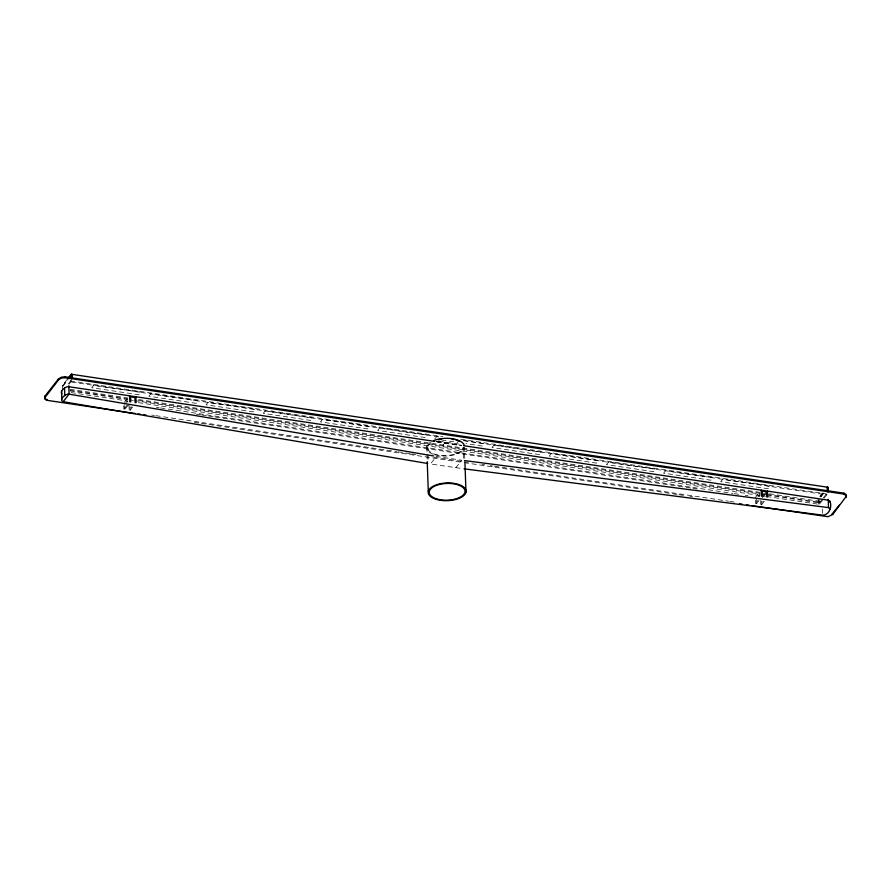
<?xml version="1.0" encoding="UTF-8"?>
<svg xmlns="http://www.w3.org/2000/svg" width="891" height="891" viewBox="0 0 891 891"><rect width="100%" height="100%" fill="white"/><g stroke="black" fill="none" stroke-linecap="round" stroke-linejoin="round"><path stroke-width="0.67" stroke-dasharray="4.46 3.34" d="M62.426 390.169L62.27 385.669L67.181 379.432M62.66 385.725L67.571 379.499M63.072 386.182L68.162 379.588M438.728 436.902L70.333 381.871L71.458 379.466M68.195 384.021L71.469 379.867M69.175 384.166L71.625 381.058M124.372 402.364L128.092 397.653M124.651 404.38L128.048 400.081M128.226 405.093L124.829 409.403L123.838 409.259L127.235 404.948M132.692 406.964L130.142 410.205L129.162 410.049L131.701 406.819M434.841 438.973L436.779 436.512L439.486 436.924M442.426 445.879L446.87 440.221M455.769 467.764L461.716 460.224L436.401 456.437L430.464 463.977L462.663 468.655M755.256 497.657L759.711 492.01M757.974 496.588L759.667 494.427M758.998 500.53L756.448 503.76L755.468 503.615L758.007 500.374M763.999 495.073L766.55 491.843M762.295 497.657L764.523 494.828M764.311 501.321L761.76 504.551L760.78 504.406L763.331 501.176M819.765 496.499L823.039 492.344M820.355 496.588L823.629 492.433M820.756 496.643L824.03 492.489M820.778 497.022L824.075 492.834M822.415 499.005L818.328 504.195L818.127 498.581M823.239 497.969L827.516 492.411M769.557 493.814L820.422 501.41L818.918 504.284L818.796 500.909M766.683 496.487L819.308 504.351L823.407 499.16M824.22 498.114L828.318 492.923M127.981 401.429L127.257 402.053M759.566 495.786L758.842 496.276L759.633 496.733M70.3 380.947L442.827 436.59M460.692 439.263L826.347 493.881L826.38 494.806L463.476 440.6M463.788 440.555L484.036 443.573L482.098 446.035L465.893 443.618M441.591 439.987L457.796 442.404M438.873 441.09L460.892 444.375M62.27 385.669L63.25 385.814M436.568 441.58L461.315 445.277M436.156 441.602L460.914 445.3M436.969 442.036L461.716 445.734M69.854 389.3L127.591 397.921M138.595 399.558L759.934 492.378M69.888 390.225L127.625 398.845M138.628 400.493L759.967 493.302M761.337 493.514L765.458 494.126M766.839 494.338L820.444 502.346M70.077 390.971L127.803 399.602M129.184 399.803L133.305 400.415M134.686 400.627L760.146 494.06M761.515 494.26L765.647 494.884M767.017 495.084L819.252 502.892M71.113 392.586L127.469 400.995M138.461 402.643L759.811 495.463M761.181 495.663L765.302 496.276M156.404 407.321L159.155 407.722M160.525 407.933L732.859 493.425M734.229 493.636L739.73 494.449M745.232 495.273L747.983 495.686M196.332 414.204L200.464 414.827M201.834 415.028L207.336 415.852M208.717 416.052L214.219 416.877M215.589 417.077L691.616 488.19M692.986 488.391L697.118 489.014M151.682 415.039L154.433 415.451M155.814 415.651L396.707 451.637M398.077 451.848L410.473 453.697M411.842 453.898L415.974 454.521M433.872 457.194L462.774 461.505M464.155 461.716L468.287 462.329M482.053 464.389L484.804 464.801M490.306 465.625L493.057 466.038M494.438 466.238L728.448 501.199M729.829 501.399L735.331 502.223M194.383 422.345L199.896 423.169M201.266 423.37L462.808 462.44M464.189 462.641L677.55 494.516M678.931 494.717L684.433 495.541M689.935 496.365L692.697 496.777M822.36 508.95L822.527 513.907M819.119 499.127L819.308 504.351M761.638 500.976L761.76 504.551M760.647 500.642L760.78 504.406M756.27 498.737L756.448 503.76M755.334 500.04L755.468 503.615M464.79 458.364L464.411 447.549A18.945 8.865 -2 0 1 434.53 454.688M463.732 458.342L463.353 447.527A17.887 8.364 -2 0 1 439.252 455.19A17.887 8.364 -2 0 1 431.044 442.704M427.78 446.848L428.293 461.716M426.722 446.825L427.235 461.694M130.019 406.63L130.142 410.205M128.983 405.037L129.162 410.049M124.695 405.639L124.829 409.403M123.715 405.695L123.838 409.259M433.226 454.254A18.945 8.865 -2 0 1 430.175 442.437M93.644 385.257L91.706 387.719L138.963 394.78L140.901 392.318L93.644 385.257M150.835 393.8L148.897 396.261L196.154 403.322L198.092 400.861L150.835 393.8M208.026 402.342L206.088 404.804L253.334 411.865L255.283 409.403L208.026 402.342M265.217 410.885L263.279 413.346L310.525 420.407L312.463 417.946L265.217 410.885M322.408 419.427L320.459 421.889L367.716 428.95L369.654 426.488L322.408 419.427M379.588 427.97L377.65 430.431L424.907 437.492L426.845 435.031L379.588 427.97M493.97 445.055L492.032 447.516L539.289 454.577L541.227 452.116L493.97 445.055M551.161 453.597L549.224 456.069L596.48 463.12L598.418 460.658L551.161 453.597M608.353 462.151L606.415 464.612L653.66 471.662L655.609 469.201L608.353 462.151M665.544 470.693L663.595 473.154L710.851 480.204L712.789 477.743L665.544 470.693M722.724 479.235L720.786 481.697L768.042 488.747L769.98 486.286L722.724 479.235"/><path stroke-width="1.34" d="M463.676 445.712L828.251 500.174L829.666 500.82L829.877 501.978M829.955 501.477C832.406 506.79 828.953 515.388 822.571 515.154L464.044 468.833M751.881 505.62L827.995 516.691L832.662 514.53L846.45 496.098L844.033 494.104L64.92 377.717L61.312 378.152L58.817 379.566L44.595 398.01L45.018 399.357L47.1 400.337L135.198 413.502M433.661 455.969L69.086 394.167C65.644 393.265 58.361 400.014 63.138 401.707L427.713 463.509M846.027 497.568L846.194 494.494L844.011 493.18L64.887 376.793L61.279 377.216L58.438 378.987L45.073 395.949L44.984 398.433M67.994 378.397L71.269 374.242L828.118 487.299L828.274 491.799M69.208 377.416L71.67 374.309L71.781 377.673M434.775 441.401L68.819 386.727C65.511 386.137 59.508 391.015 61.936 393.956M63.138 401.707L69.086 394.167L68.785 385.803M831.86 514.274L839.311 505.119M464.467 460.58L828.507 507.614L830.212 508.917M137.949 413.914L140.7 414.326M143.451 414.738L146.202 415.139M739.497 503.771L742.248 504.183M746.38 504.796L749.131 505.208M46.065 399.146L45.274 398.7M844.011 493.18L844.033 494.104M832.628 513.595L832.662 514.53M827.717 487.243L827.873 491.743M828.218 499.25L828.507 507.614M827.126 487.154L827.293 491.654M767.496 491.064L767.708 497.011L766.717 496.866L766.55 491.843L762.217 491.197L762.384 496.22L761.404 496.075L761.192 490.117M464.935 462.418L465.971 492.177A18.945 8.865 -2 0 1 436.078 499.316A18.945 8.865 -2 0 1 439.319 483.947A18.945 8.865 -2 0 1 465.971 492.177M427.235 461.694L428.281 491.453M135.877 396.707L136.078 402.665L135.098 402.509L134.92 397.497L130.587 396.851L130.765 401.863L129.785 401.718L129.574 395.771M72.249 374.387L72.371 377.762M71.269 374.242L71.425 378.742M64.887 376.793L64.92 377.717M64.52 388.198L64.787 395.637M61.524 391.038L61.813 399.402M58.438 378.987L58.472 379.922M47.067 399.413L47.1 400.337M45.073 395.949L45.107 396.885M438.194 439.753A17.887 8.364 -2 0 1 441.524 439.14M451.871 439.174A17.887 8.364 -2 0 1 454.009 439.575M455.992 440.098A17.887 8.364 -2 0 1 459.388 441.502M433.561 440.655A18.945 8.865 -2 0 1 464.256 445.233M436.701 498.904A17.887 8.364 -2 0 0 464.913 492.155A17.887 8.364 -2 0 0 439.753 484.381A17.887 8.364 -2 0 0 436.701 498.904"/></g></svg>
